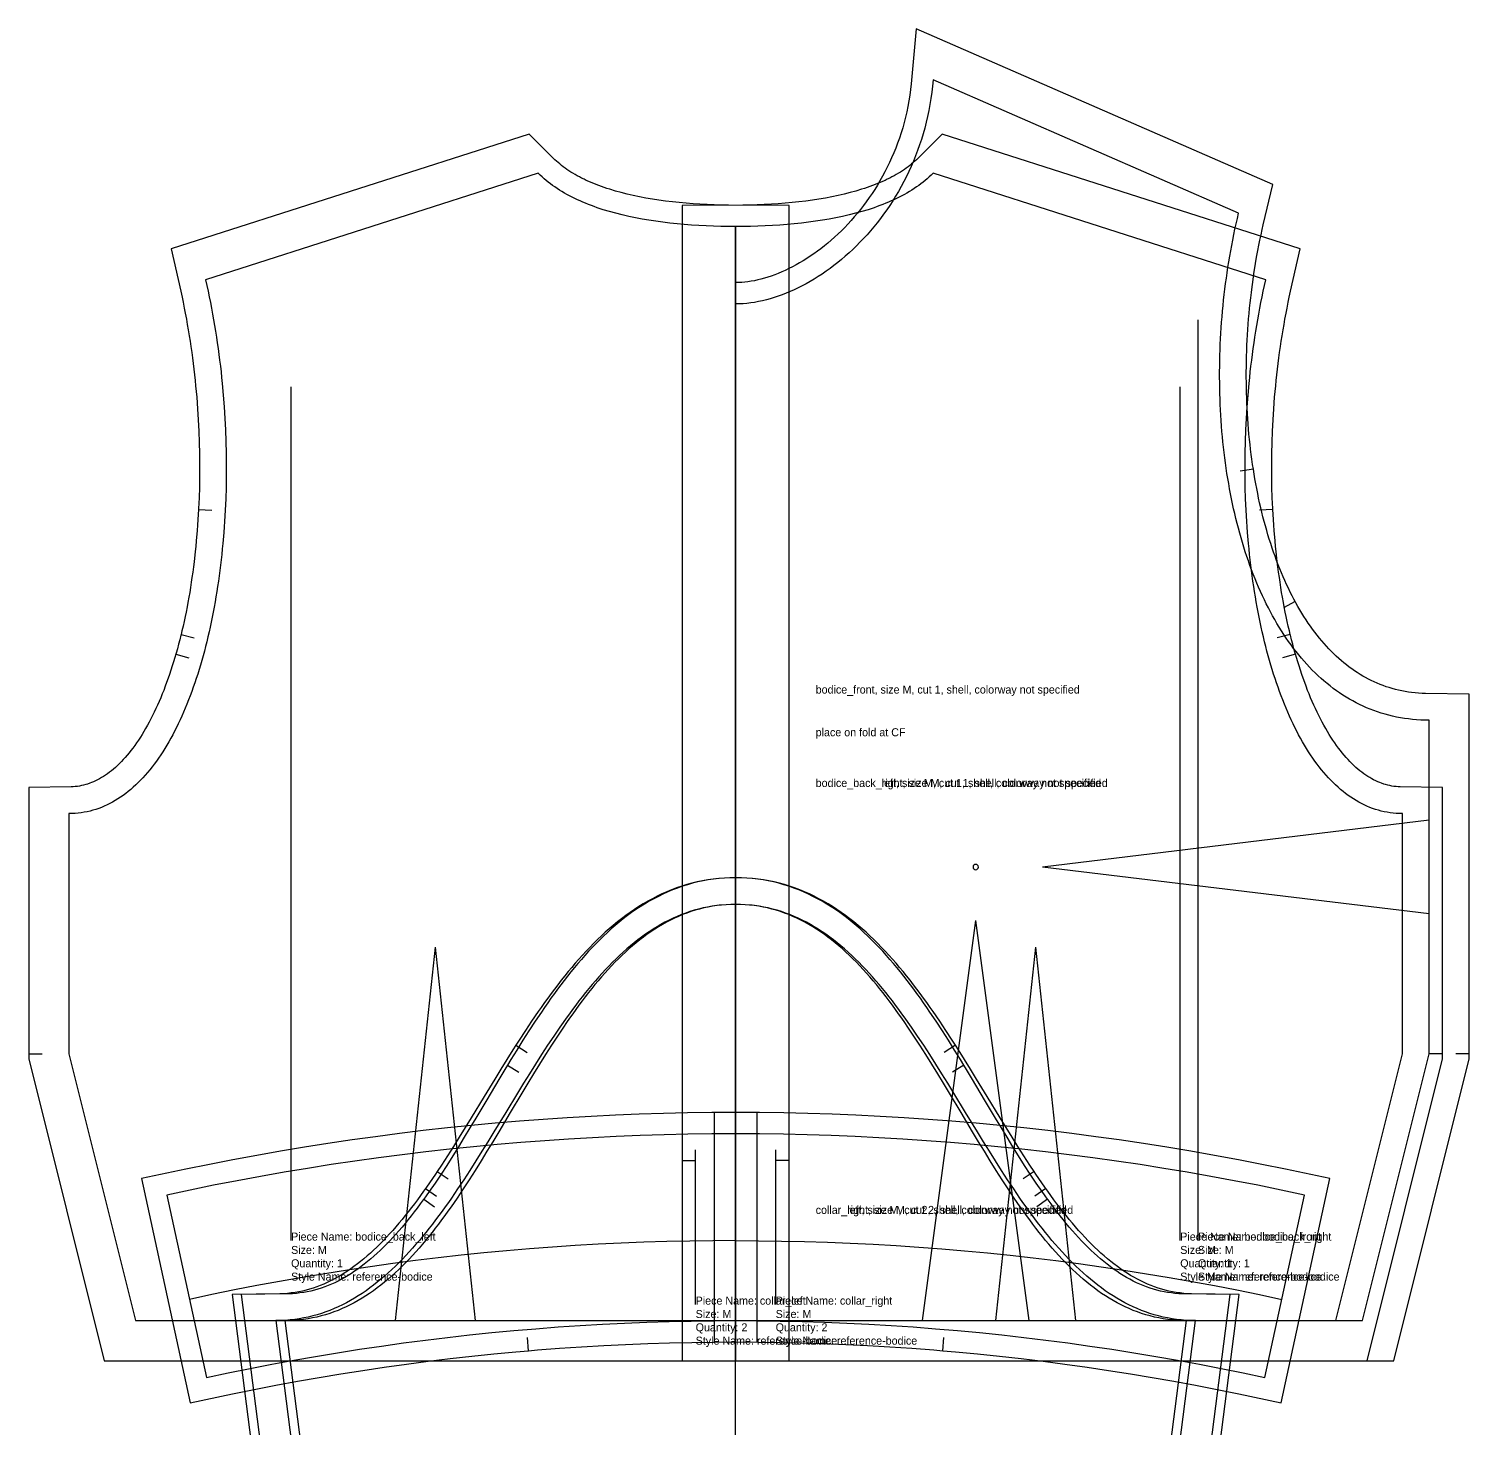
# Model space of a CAD drawing. Extents: x -265 to 275, y -464 to 484.
# Drawn here: x -265 to 275, y -40 to 484 of the extents above; entities that cross this region are included whole.
import ezdxf

# ---------------------------------------------------------------- set-up
doc = ezdxf.new("R2010")
doc.units = 0
for name, color, linetype in [('CUT', 1, 'CONTINUOUS'), ('DRAW', 7, 'CONTINUOUS'), ('DRILL', 6, 'CONTINUOUS'), ('INTCUT', 4, 'CONTINUOUS'), ('NOTCH', 3, 'CONTINUOUS'), ('TEXT', 2, 'CONTINUOUS')]:
    doc.layers.add(name, color=color, linetype=linetype)

# ---------------------------------------------------------------- blocks, each defined once
blk = doc.blocks.new('bodice_back_left_M')
at = {"layer": 'CUT'}
blk.add_lwpolyline([(-236.712, -15), (20, -15), (20, 60), (20, 417.899), (-2.693, 418.014), (-5.383, 418.057), (-8.021, 418.129), (-10.699, 418.235), (-13.418, 418.373), (-15.969, 418.538), (-18.579, 418.739), (-21.21, 418.979), (-23.715, 419.242), (-26.269, 419.549), (-28.807, 419.895), (-31.206, 420.264), (-33.664, 420.682), (-36.045, 421.134), (-38.374, 421.623), (-40.678, 422.154), (-42.939, 422.724), (-45.074, 423.315), (-47.228, 423.965), (-48.292, 424.308), (-49.269, 424.639), (-50.249, 424.984), (-51.298, 425.369), (-52.276, 425.743), (-53.234, 426.126), (-54.128, 426.498), (-55.052, 426.902), (-55.987, 427.327), (-56.852, 427.738), (-57.748, 428.182), (-58.59, 428.616), (-59.393, 429.05), (-60.197, 429.504), (-61.035, 429.998), (-61.748, 430.437), (-62.514, 430.93), (-63.266, 431.435), (-63.94, 431.911), (-64.625, 432.415), (-65.311, 432.946), (-65.966, 433.476), (-66.556, 433.977), (-67.17, 434.525), (-67.744, 435.065), (-77.449, 444.647), (-211.635, 401.619), (-208.042, 385.785), (-207.555, 383.557), (-207.163, 381.696), (-206.712, 379.459), (-206.346, 377.583), (-205.919, 375.292), (-205.572, 373.362), (-205.227, 371.352), (-204.857, 369.107), (-204.541, 367.088), (-204.24, 365.083), (-203.915, 362.793), (-203.64, 360.767), (-203.374, 358.687), (-203.119, 356.586), (-202.872, 354.413), (-202.652, 352.366), (-202.448, 350.328), (-202.059, 346.016), (-201.73, 341.726), (-201.469, 337.556), (-201.258, 333.339), (-201.106, 329.141), (-201.01, 324.99), (-200.969, 320.716), (-200.982, 316.608), (-201.053, 312.375), (-201.175, 308.328), (-201.352, 304.289), (-201.371, 303.95), (-201.587, 300.173), (-201.725, 298.124), (-201.872, 296.161), (-202.21, 292.199), (-202.405, 290.154), (-202.607, 288.209), (-203.05, 284.304), (-203.28, 282.462), (-203.54, 280.501), (-203.825, 278.454), (-204.073, 276.781), (-204.389, 274.755), (-204.691, 272.912), (-204.999, 271.114), (-205.351, 269.152), (-205.67, 267.451), (-206.043, 265.563), (-206.382, 263.903), (-206.787, 262.011), (-207.166, 260.31), (-207.588, 258.494), (-207.927, 257.084), (-207.988, 256.829), (-208.425, 255.083), (-208.85, 253.448), (-209.31, 251.745), (-209.755, 250.151), (-209.855, 249.807), (-210.24, 248.485), (-210.716, 246.903), (-211.206, 245.336), (-211.726, 243.727), (-212.25, 242.163), (-212.751, 240.715), (-213.328, 239.112), (-213.829, 237.765), (-214.434, 236.192), (-214.97, 234.845), (-215.564, 233.41), (-216.144, 232.045), (-216.771, 230.627), (-217.34, 229.379), (-217.984, 228.019), (-218.577, 226.805), (-219.249, 225.483), (-219.851, 224.339), (-220.522, 223.108), (-221.197, 221.908), (-221.84, 220.81), (-222.527, 219.675), (-223.186, 218.631), (-223.89, 217.552), (-224.593, 216.517), (-225.264, 215.564), (-225.989, 214.581), (-226.694, 213.655), (-227.411, 212.754), (-228.121, 211.895), (-228.867, 211.035), (-229.588, 210.236), (-230.286, 209.498), (-231.031, 208.745), (-231.789, 208.016), (-232.522, 207.341), (-233.236, 206.718), (-234.007, 206.078), (-234.711, 205.528), (-235.488, 204.95), (-236.221, 204.439), (-236.957, 203.954), (-237.689, 203.505), (-238.468, 203.055), (-239.187, 202.671), (-239.943, 202.296), (-240.696, 201.953), (-241.443, 201.641), (-242.158, 201.37), (-242.945, 201.101), (-243.683, 200.879), (-244.467, 200.669), (-245.219, 200.496), (-246.014, 200.341), (-246.76, 200.225), (-247.569, 200.125), (-248.356, 200.058), (-249.174, 200.015), (-265, 199.758), (-265, 100), (-265, 98.154)], close=True, dxfattribs=at)
at = {"layer": 'DRAW'}
blk.add_line((-166.667, 30), (-166.667, 350), dxfattribs=at)
blk.add_lwpolyline([(-225, 0), (0, 0), (0, 410), (-2.774, 410.014), (-5.546, 410.059), (-8.312, 410.134), (-11.071, 410.243), (-13.817, 410.383), (-16.551, 410.559), (-19.269, 410.769), (-21.968, 411.015), (-24.644, 411.296), (-27.297, 411.615), (-29.922, 411.973), (-32.519, 412.372), (-35.081, 412.808), (-37.61, 413.288), (-40.099, 413.81), (-42.55, 414.375), (-44.955, 414.982), (-47.315, 415.635), (-49.625, 416.332), (-50.761, 416.698), (-51.886, 417.079), (-52.994, 417.469), (-54.09, 417.871), (-55.171, 418.285), (-56.239, 418.712), (-57.29, 419.15), (-58.328, 419.603), (-59.35, 420.068), (-60.356, 420.546), (-61.344, 421.035), (-62.316, 421.537), (-63.271, 422.053), (-64.21, 422.583), (-65.13, 423.125), (-66.033, 423.681), (-66.917, 424.25), (-67.784, 424.833), (-68.63, 425.429), (-69.458, 426.039), (-70.265, 426.663), (-71.054, 427.302), (-71.821, 427.954), (-72.569, 428.621), (-73.294, 429.303), (-74, 430), (-198.744, 390), (-198.264, 387.885), (-197.801, 385.766), (-197.353, 383.639), (-196.923, 381.507), (-196.506, 379.368), (-196.106, 377.223), (-195.72, 375.074), (-195.351, 372.921), (-194.995, 370.762), (-194.656, 368.6), (-194.331, 366.434), (-194.023, 364.266), (-193.728, 362.093), (-193.45, 359.919), (-193.186, 357.742), (-192.939, 355.566), (-192.704, 353.385), (-192.486, 351.204), (-192.093, 346.842), (-191.758, 342.48), (-191.485, 338.122), (-191.267, 333.769), (-191.11, 329.426), (-191.01, 325.095), (-190.969, 320.781), (-190.982, 316.482), (-191.054, 312.207), (-191.182, 307.954), (-191.367, 303.731), (-191.607, 299.537), (-191.747, 297.452), (-191.903, 295.377), (-192.254, 291.252), (-192.45, 289.204), (-192.661, 287.167), (-193.12, 283.123), (-193.37, 281.117), (-193.635, 279.125), (-193.911, 277.142), (-194.202, 275.174), (-194.507, 273.218), (-194.826, 271.275), (-195.156, 269.345), (-195.5, 267.429), (-195.857, 265.527), (-196.229, 263.641), (-196.612, 261.768), (-197.009, 259.913), (-197.419, 258.072), (-197.843, 256.25), (-198.278, 254.44), (-198.726, 252.649), (-199.187, 250.873), (-199.661, 249.118), (-200.147, 247.378), (-200.647, 245.659), (-201.16, 243.958), (-201.686, 242.276), (-202.223, 240.612), (-202.774, 238.969), (-203.336, 237.345), (-203.912, 235.744), (-204.5, 234.162), (-205.1, 232.603), (-205.712, 231.064), (-206.339, 229.549), (-206.975, 228.053), (-207.625, 226.583), (-208.285, 225.134), (-208.96, 223.711), (-209.644, 222.31), (-210.343, 220.934), (-211.054, 219.583), (-211.777, 218.257), (-212.509, 216.955), (-213.256, 215.68), (-214.012, 214.431), (-214.783, 213.209), (-215.563, 212.013), (-216.357, 210.845), (-217.161, 209.704), (-217.98, 208.593), (-218.806, 207.507), (-219.646, 206.452), (-220.496, 205.424), (-221.36, 204.428), (-222.233, 203.46), (-223.119, 202.524), (-224.015, 201.618), (-224.924, 200.743), (-225.842, 199.898), (-226.773, 199.086), (-227.714, 198.305), (-228.668, 197.559), (-229.631, 196.843), (-230.607, 196.162), (-231.592, 195.514), (-232.591, 194.901), (-233.597, 194.32), (-234.616, 193.775), (-235.645, 193.265), (-236.686, 192.791), (-237.736, 192.352), (-238.799, 191.95), (-239.871, 191.584), (-240.956, 191.256), (-242.048, 190.964), (-243.153, 190.71), (-244.267, 190.493), (-245.394, 190.317), (-246.529, 190.178), (-247.675, 190.079), (-248.831, 190.019), (-250, 190), (-250, 100)], close=True, dxfattribs=at)
at = {"layer": 'INTCUT'}
for points in [[(-127.5, 0), (-112.5, 140)], [(-97.5, 0), (-112.5, 140)]]:
    blk.add_lwpolyline(points, dxfattribs=at)
at = {"layer": 'NOTCH'}
for p, q in [((-201.371, 303.95), (-196.379, 303.665)), ((-207.927, 257.084), (-203.065, 255.916)), ((-209.855, 249.807), (-205.054, 248.411)), ((-265, 100), (-260, 100)), ((20, 60), (15, 60))]:
    blk.add_line(p, q, dxfattribs=at)
at = {"layer": 'TEXT'}
for s, p in [('bodice_back_left, size M, cut 1, shell, colorway not specified', (30, 200)), ('Piece Name: bodice_back_left', (-166.667, 30)), ('Size: M', (-166.667, 25)), ('Quantity: 1', (-166.667, 20)), ('Style Name: reference-bodice', (-166.667, 15))]:
    blk.add_text(s, height=3, dxfattribs=at).set_placement(p)
blk = doc.blocks.new('bodice_back_right_M')
at = {"layer": 'CUT'}
blk.add_lwpolyline([(-20, -15), (236.712, -15), (265, 98.154), (265, 100), (265, 199.758), (249.174, 200.015), (248.356, 200.058), (247.569, 200.125), (246.76, 200.225), (246.014, 200.341), (245.219, 200.496), (244.467, 200.669), (243.683, 200.879), (242.945, 201.101), (242.158, 201.37), (241.443, 201.641), (240.696, 201.953), (239.943, 202.296), (239.187, 202.671), (238.468, 203.055), (237.689, 203.505), (236.957, 203.954), (236.221, 204.439), (235.488, 204.95), (234.711, 205.528), (234.007, 206.078), (233.236, 206.718), (232.522, 207.341), (231.789, 208.016), (231.031, 208.745), (230.286, 209.498), (229.588, 210.236), (228.867, 211.035), (228.121, 211.895), (227.411, 212.754), (226.694, 213.655), (225.989, 214.581), (225.264, 215.564), (224.593, 216.517), (223.89, 217.552), (223.186, 218.631), (222.527, 219.675), (221.84, 220.81), (221.197, 221.908), (220.522, 223.108), (219.851, 224.339), (219.249, 225.483), (218.577, 226.805), (217.984, 228.019), (217.34, 229.379), (216.771, 230.627), (216.144, 232.045), (215.564, 233.41), (214.97, 234.845), (214.434, 236.192), (213.829, 237.765), (213.328, 239.112), (212.751, 240.715), (212.25, 242.163), (211.726, 243.727), (211.206, 245.336), (210.716, 246.903), (210.24, 248.485), (209.855, 249.807), (209.755, 250.151), (209.31, 251.745), (208.85, 253.448), (208.425, 255.083), (207.988, 256.829), (207.927, 257.084), (207.588, 258.494), (207.166, 260.31), (206.787, 262.011), (206.382, 263.903), (206.043, 265.563), (205.67, 267.451), (205.351, 269.152), (204.999, 271.114), (204.691, 272.912), (204.389, 274.755), (204.073, 276.781), (203.825, 278.454), (203.54, 280.501), (203.28, 282.462), (203.05, 284.304), (202.607, 288.209), (202.405, 290.154), (202.21, 292.199), (201.872, 296.161), (201.725, 298.124), (201.587, 300.173), (201.371, 303.95), (201.352, 304.289), (201.175, 308.328), (201.053, 312.375), (200.982, 316.608), (200.969, 320.716), (201.01, 324.99), (201.106, 329.141), (201.258, 333.339), (201.469, 337.556), (201.73, 341.726), (202.059, 346.016), (202.448, 350.328), (202.652, 352.366), (202.872, 354.413), (203.119, 356.586), (203.374, 358.687), (203.64, 360.767), (203.915, 362.793), (204.24, 365.083), (204.541, 367.088), (204.857, 369.107), (205.227, 371.352), (205.572, 373.362), (205.919, 375.292), (206.346, 377.583), (206.712, 379.459), (207.163, 381.696), (207.555, 383.557), (208.042, 385.785), (211.635, 401.619), (77.449, 444.647), (67.744, 435.065), (67.17, 434.525), (66.556, 433.977), (65.966, 433.476), (65.311, 432.946), (64.625, 432.415), (63.94, 431.911), (63.266, 431.435), (62.514, 430.93), (61.748, 430.437), (61.035, 429.998), (60.197, 429.504), (59.393, 429.05), (58.59, 428.616), (57.748, 428.182), (56.852, 427.738), (55.987, 427.327), (55.052, 426.902), (54.128, 426.498), (53.234, 426.126), (52.276, 425.743), (51.298, 425.369), (50.249, 424.984), (49.269, 424.639), (48.292, 424.308), (47.228, 423.965), (45.074, 423.315), (42.939, 422.724), (40.678, 422.154), (38.374, 421.623), (36.045, 421.134), (33.664, 420.682), (31.206, 420.264), (28.807, 419.895), (26.269, 419.549), (23.715, 419.242), (21.21, 418.979), (18.579, 418.739), (15.969, 418.538), (13.418, 418.373), (10.699, 418.235), (8.021, 418.129), (5.383, 418.057), (2.693, 418.014), (-20, 417.899), (-20, 60)], close=True, dxfattribs=at)
at = {"layer": 'DRAW'}
blk.add_line((166.667, 30), (166.667, 350), dxfattribs=at)
blk.add_lwpolyline([(0, 0), (225, 0), (250, 100), (250, 190), (248.831, 190.019), (247.675, 190.079), (246.529, 190.178), (245.394, 190.317), (244.267, 190.493), (243.153, 190.71), (242.048, 190.964), (240.956, 191.256), (239.871, 191.584), (238.799, 191.95), (237.736, 192.352), (236.686, 192.791), (235.645, 193.265), (234.616, 193.775), (233.597, 194.32), (232.591, 194.901), (231.592, 195.514), (230.607, 196.162), (229.631, 196.843), (228.668, 197.559), (227.714, 198.305), (226.773, 199.086), (225.842, 199.898), (224.924, 200.743), (224.015, 201.618), (223.119, 202.524), (222.233, 203.46), (221.36, 204.428), (220.496, 205.424), (219.646, 206.452), (218.806, 207.507), (217.98, 208.593), (217.161, 209.704), (216.357, 210.845), (215.563, 212.013), (214.783, 213.209), (214.012, 214.431), (213.256, 215.68), (212.509, 216.955), (211.777, 218.257), (211.054, 219.583), (210.343, 220.934), (209.644, 222.31), (208.96, 223.711), (208.285, 225.134), (207.625, 226.583), (206.975, 228.053), (206.339, 229.549), (205.712, 231.064), (205.1, 232.603), (204.5, 234.162), (203.912, 235.744), (203.336, 237.345), (202.774, 238.969), (202.223, 240.612), (201.686, 242.276), (201.16, 243.958), (200.647, 245.659), (200.147, 247.378), (199.661, 249.118), (199.187, 250.873), (198.726, 252.649), (198.278, 254.44), (197.843, 256.25), (197.419, 258.072), (197.009, 259.913), (196.612, 261.768), (196.229, 263.641), (195.857, 265.527), (195.5, 267.429), (195.156, 269.345), (194.826, 271.275), (194.507, 273.218), (194.202, 275.174), (193.911, 277.142), (193.635, 279.125), (193.37, 281.117), (193.12, 283.123), (192.661, 287.167), (192.45, 289.204), (192.254, 291.252), (191.903, 295.377), (191.747, 297.452), (191.607, 299.537), (191.367, 303.731), (191.182, 307.954), (191.054, 312.207), (190.982, 316.482), (190.969, 320.781), (191.01, 325.095), (191.11, 329.426), (191.267, 333.769), (191.485, 338.122), (191.758, 342.48), (192.093, 346.842), (192.486, 351.204), (192.704, 353.385), (192.939, 355.566), (193.186, 357.742), (193.45, 359.919), (193.728, 362.093), (194.023, 364.266), (194.331, 366.434), (194.656, 368.6), (194.995, 370.762), (195.351, 372.921), (195.72, 375.074), (196.106, 377.223), (196.506, 379.368), (196.923, 381.507), (197.353, 383.639), (197.801, 385.766), (198.264, 387.885), (198.744, 390), (74, 430), (73.294, 429.303), (72.569, 428.621), (71.821, 427.954), (71.054, 427.302), (70.265, 426.663), (69.458, 426.039), (68.63, 425.429), (67.784, 424.833), (66.917, 424.25), (66.033, 423.681), (65.13, 423.125), (64.21, 422.583), (63.271, 422.053), (62.316, 421.537), (61.344, 421.035), (60.356, 420.546), (59.35, 420.068), (58.328, 419.603), (57.29, 419.15), (56.239, 418.712), (55.171, 418.285), (54.09, 417.871), (52.994, 417.469), (51.886, 417.079), (50.761, 416.698), (49.625, 416.332), (47.315, 415.635), (44.955, 414.982), (42.55, 414.375), (40.099, 413.81), (37.61, 413.288), (35.081, 412.808), (32.519, 412.372), (29.922, 411.973), (27.297, 411.615), (24.644, 411.296), (21.968, 411.015), (19.269, 410.769), (16.551, 410.559), (13.817, 410.383), (11.071, 410.243), (8.312, 410.134), (5.546, 410.059), (2.774, 410.014), (0, 410)], close=True, dxfattribs=at)
at = {"layer": 'INTCUT'}
for points in [[(97.5, 0), (112.5, 140)], [(127.5, 0), (112.5, 140)]]:
    blk.add_lwpolyline(points, dxfattribs=at)
at = {"layer": 'NOTCH'}
for p, q in [((201.371, 303.95), (196.379, 303.665)), ((207.927, 257.084), (203.065, 255.916)), ((209.855, 249.807), (205.054, 248.411)), ((265, 100), (260, 100)), ((-20, 60), (-15, 60))]:
    blk.add_line(p, q, dxfattribs=at)
at = {"layer": 'TEXT'}
for s, p in [('bodice_back_right, size M, cut 1, shell, colorway not specified', (30, 200)), ('Piece Name: bodice_back_right', (166.667, 30)), ('Size: M', (166.667, 25)), ('Quantity: 1', (166.667, 20)), ('Style Name: reference-bodice', (166.667, 15))]:
    blk.add_text(s, height=3, dxfattribs=at).set_placement(p)
blk = doc.blocks.new('bodice_front_M')
at = {"layer": 'CUT'}
blk.add_lwpolyline([(0, -15), (246.712, -15), (275, 98.154), (275, 100), (275, 234.83), (258.649, 235.016), (257.331, 235.063), (256.052, 235.142), (254.73, 235.256), (253.429, 235.4), (252.246, 235.562), (250.958, 235.772), (249.76, 235.999), (248.516, 236.265), (247.341, 236.551), (246.166, 236.867), (244.996, 237.216), (243.871, 237.58), (242.706, 237.993), (241.603, 238.415), (240.49, 238.874), (239.398, 239.354), (238.289, 239.878), (237.206, 240.421), (236.186, 240.965), (235.101, 241.577), (234.069, 242.193), (233.014, 242.856), (232.033, 243.508), (230.978, 244.241), (230.019, 244.942), (229.011, 245.713), (228.027, 246.504), (227.066, 247.307), (226.095, 248.159), (225.176, 248.999), (224.217, 249.915), (223.334, 250.789), (222.36, 251.795), (221.49, 252.728), (220.595, 253.729), (219.693, 254.773), (218.852, 255.787), (217.975, 256.883), (217.132, 257.979), (216.268, 259.138), (215.488, 260.225), (214.657, 261.425), (213.841, 262.65), (213.05, 263.874), (212.294, 265.09), (211.542, 266.34), (210.767, 267.677), (210.039, 268.971), (209.746, 269.511), (209.31, 270.317), (208.598, 271.674), (207.913, 273.032), (207.199, 274.49), (206.539, 275.888), (205.884, 277.327), (205.239, 278.795), (204.615, 280.26), (203.987, 281.791), (203.399, 283.277), (202.787, 284.883), (202.212, 286.442), (201.652, 288.017), (201.142, 289.506), (200.578, 291.224), (200.066, 292.832), (199.547, 294.531), (199.078, 296.127), (198.588, 297.865), (198.147, 299.484), (197.686, 301.263), (197.261, 302.971), (196.875, 304.595), (196.446, 306.467), (196.072, 308.186), (195.702, 309.967), (195.334, 311.836), (195.008, 313.557), (194.675, 315.424), (194.369, 317.239), (194.079, 319.062), (193.809, 320.846), (193.536, 322.781), (193.291, 324.623), (193.048, 326.6), (192.842, 328.394), (192.647, 330.228), (192.449, 332.261), (192.291, 334.051), (192.129, 336.04), (191.995, 337.896), (191.865, 339.931), (191.758, 341.884), (191.666, 343.791), (191.593, 345.67), (191.528, 347.724), (191.487, 349.526), (191.454, 351.618), (191.439, 353.614), (191.44, 355.501), (191.459, 357.55), (191.491, 359.55), (191.538, 361.47), (191.601, 363.459), (191.684, 365.501), (191.777, 367.484), (191.885, 369.394), (192.014, 371.436), (192.155, 373.395), (192.313, 375.395), (192.492, 377.438), (192.676, 379.38), (192.883, 381.367), (193.1, 383.33), (193.33, 385.261), (193.6, 387.391), (193.843, 389.185), (194.145, 391.301), (194.432, 393.193), (194.768, 395.289), (195.07, 397.081), (195.435, 399.155), (195.783, 401.034), (196.157, 402.972), (196.562, 404.968), (196.962, 406.871), (197.409, 408.903), (197.811, 410.661), (201.408, 425.761), (67.714, 484.11), (65.824, 463.447), (65.582, 461.33), (65.287, 459.205), (64.954, 457.132), (64.564, 455.032), (64.146, 453.037), (63.668, 450.98), (63.153, 448.977), (62.613, 447.058), (62.012, 445.092), (61.377, 443.168), (60.706, 441.276), (60.008, 439.443), (59.259, 437.592), (58.483, 435.796), (57.663, 433.997), (56.834, 432.282), (55.95, 430.548), (55.039, 428.852), (54.095, 427.18), (53.126, 425.548), (52.134, 423.95), (51.117, 422.387), (50.088, 420.874), (48.966, 419.297), (47.92, 417.889), (46.753, 416.384), (45.64, 415.008), (44.458, 413.605), (43.268, 412.25), (42.091, 410.965), (40.883, 409.696), (39.62, 408.424), (38.383, 407.229), (37.116, 406.052), (35.824, 404.902), (34.577, 403.835), (33.25, 402.748), (31.908, 401.696), (30.664, 400.76), (29.286, 399.769), (27.979, 398.872), (26.631, 397.987), (25.311, 397.163), (23.955, 396.355), (22.652, 395.62), (21.283, 394.887), (19.988, 394.232), (18.604, 393.572), (17.294, 392.984), (15.972, 392.43), (14.676, 391.925), (13.354, 391.448), (12.069, 391.023), (10.798, 390.638), (9.486, 390.282), (8.274, 389.986), (7.017, 389.72), (5.803, 389.498), (4.607, 389.32), (3.408, 389.177), (2.256, 389.079), (1.132, 389.021), (0, 389.001)], close=True, dxfattribs=at)
at = {"layer": 'DRAW'}
blk.add_line((173.333, 30), (173.333, 375), dxfattribs=at)
blk.add_lwpolyline([(0, 0), (235, 0), (260, 100), (260, 225), (258.413, 225.018), (256.843, 225.075), (255.289, 225.17), (253.753, 225.303), (252.23, 225.471), (250.726, 225.677), (249.236, 225.92), (247.765, 226.199), (246.307, 226.511), (244.867, 226.861), (243.442, 227.244), (242.035, 227.664), (240.641, 228.115), (239.266, 228.603), (237.905, 229.123), (236.563, 229.677), (235.234, 230.261), (233.923, 230.88), (232.627, 231.53), (231.349, 232.212), (230.084, 232.925), (228.838, 233.669), (227.606, 234.443), (226.393, 235.249), (225.193, 236.083), (224.011, 236.947), (222.844, 237.84), (221.695, 238.763), (220.56, 239.712), (219.443, 240.692), (218.342, 241.698), (217.258, 242.734), (216.187, 243.794), (215.134, 244.881), (214.097, 245.994), (213.077, 247.135), (212.071, 248.299), (211.083, 249.49), (210.111, 250.705), (209.156, 251.946), (208.215, 253.209), (207.291, 254.497), (206.383, 255.808), (205.493, 257.143), (204.617, 258.499), (203.759, 259.879), (202.916, 261.28), (202.091, 262.704), (201.279, 264.147), (200.485, 265.612), (199.706, 267.097), (198.946, 268.604), (198.199, 270.13), (197.47, 271.675), (196.757, 273.24), (196.061, 274.824), (195.379, 276.425), (194.715, 278.045), (194.067, 279.682), (193.436, 281.338), (192.819, 283.009), (192.219, 284.698), (191.635, 286.403), (191.07, 288.125), (190.517, 289.86), (189.982, 291.611), (189.463, 293.377), (188.961, 295.158), (188.473, 296.952), (188.004, 298.761), (187.55, 300.583), (187.114, 302.419), (186.691, 304.266), (186.286, 306.126), (185.897, 307.998), (185.526, 309.882), (185.168, 311.776), (184.828, 313.683), (184.504, 315.6), (184.198, 317.528), (183.905, 319.463), (183.63, 321.409), (183.37, 323.364), (183.129, 325.329), (182.902, 327.3), (182.692, 329.281), (182.498, 331.269), (182.322, 333.266), (182.159, 335.267), (182.014, 337.276), (181.885, 339.292), (181.774, 341.314), (181.676, 343.34), (181.597, 345.373), (181.533, 347.41), (181.487, 349.453), (181.454, 351.497), (181.439, 353.546), (181.44, 355.598), (181.459, 357.655), (181.492, 359.712), (181.542, 361.773), (181.608, 363.836), (181.692, 365.901), (181.789, 367.965), (181.905, 370.032), (182.036, 372.099), (182.185, 374.167), (182.348, 376.233), (182.529, 378.3), (182.725, 380.365), (182.94, 382.431), (183.168, 384.492), (183.413, 386.553), (183.674, 388.611), (183.953, 390.668), (184.246, 392.72), (184.557, 394.77), (184.884, 396.815), (185.229, 398.858), (185.587, 400.894), (185.964, 402.926), (186.355, 404.953), (186.765, 406.975), (187.189, 408.99), (187.631, 411), (188.088, 413.002), (188.564, 415), (74, 465), (73.785, 462.649), (73.519, 460.324), (73.2, 458.023), (72.834, 455.75), (72.417, 453.502), (71.952, 451.281), (71.441, 449.086), (70.885, 446.92), (70.282, 444.779), (69.637, 442.668), (68.949, 440.584), (68.221, 438.531), (67.45, 436.506), (66.642, 434.511), (65.794, 432.546), (64.912, 430.612), (63.991, 428.707), (63.036, 426.833), (62.046, 424.991), (61.025, 423.183), (59.97, 421.405), (58.887, 419.661), (57.773, 417.949), (56.632, 416.272), (55.461, 414.626), (54.266, 413.017), (53.045, 411.442), (51.8, 409.903), (50.531, 408.397), (49.241, 406.928), (47.929, 405.495), (46.6, 404.1), (45.249, 402.739), (43.881, 401.417), (42.497, 400.132), (41.098, 398.886), (39.683, 397.676), (38.256, 396.507), (36.816, 395.377), (35.367, 394.288), (33.905, 393.236), (32.435, 392.227), (30.956, 391.257), (29.472, 390.33), (27.981, 389.442), (26.486, 388.598), (24.987, 387.796), (23.487, 387.037), (21.983, 386.319), (20.48, 385.645), (18.977, 385.015), (17.477, 384.431), (15.978, 383.89), (14.484, 383.395), (12.995, 382.945), (11.513, 382.542), (10.036, 382.182), (8.569, 381.871), (7.11, 381.605), (5.664, 381.389), (4.227, 381.218), (2.804, 381.097), (1.394, 381.024), (0, 381)], close=True, dxfattribs=at)
at = {"layer": 'DRILL'}
blk.add_lwpolyline([(89, 170, 1), (91, 170, 1)], format="xyb", close=True, dxfattribs=at)
at = {"layer": 'INTCUT'}
for points in [[(260, 187.5), (115, 170)], [(260, 152.5), (115, 170)], [(70, 0), (90, 150)], [(110, 0), (90, 150)]]:
    blk.add_lwpolyline(points, dxfattribs=at)
at = {"layer": 'NOTCH'}
for p, q in [((194.079, 319.062), (189.137, 318.301)), ((209.746, 269.511), (205.35, 267.129)), ((275, 100), (270, 100))]:
    blk.add_line(p, q, dxfattribs=at)
at = {"layer": 'TEXT'}
for s, p in [('bodice_front, size M, cut 1, shell, colorway not specified', (30, 235)), ('place on fold at CF', (30, 219)), ('Piece Name: bodice_front', (173.333, 30)), ('Size: M', (173.333, 25)), ('Quantity: 1', (173.333, 20)), ('Style Name: reference-bodice', (173.333, 15))]:
    blk.add_text(s, height=3, dxfattribs=at).set_placement(p)
blk = doc.blocks.new('collar_left_M')
at = {"layer": 'CUT'}
blk.add_lwpolyline([(-204.484, -30.817), (-188.606, -27.435), (-180.501, -25.786), (-172.356, -24.203), (-164.307, -22.713), (-156.118, -21.272), (-148.063, -19.93), (-139.756, -18.621), (-131.751, -17.433), (-123.426, -16.273), (-115.308, -15.217), (-107.071, -14.22), (-98.936, -13.307), (-90.674, -12.456), (-82.433, -11.681), (-77.66, -11.275), (-74.257, -10.986), (-66, -10.359), (-57.816, -9.809), (-49.429, -9.322), (-41.359, -8.925), (-32.962, -8.588), (-24.78, -8.332), (-16.482, -8.147), (-8.297, -8.037), (8, -7.965), (8, 78.036), (-8.985, 77.96), (-18.081, 77.838), (-27.058, 77.638), (-36.159, 77.354), (-45.011, 76.998), (-54.115, 76.551), (-63.178, 76.023), (-72.156, 75.421), (-81.097, 74.741), (-90.18, 73.97), (-99.116, 73.13), (-108.053, 72.209), (-117.093, 71.196), (-126.014, 70.115), (-135.02, 68.942), (-143.824, 67.716), (-152.932, 66.365), (-161.701, 64.984), (-170.655, 63.49), (-179.504, 61.934), (-188.469, 60.275), (-197.248, 58.568), (-206.182, 56.749), (-222.773, 53.216)], close=True, dxfattribs=at)
at = {"layer": 'DRAW'}
blk.add_line((-15, 6), (-15, 64), dxfattribs=at)
blk.add_lwpolyline([(-198.361, -21.334), (-190.215, -19.599), (-182.054, -17.938), (-173.878, -16.349), (-165.689, -14.833), (-157.486, -13.39), (-149.271, -12.021), (-141.044, -10.725), (-132.805, -9.502), (-124.556, -8.353), (-116.297, -7.278), (-108.029, -6.277), (-99.752, -5.349), (-91.468, -4.495), (-83.176, -3.716), (-74.877, -3.01), (-66.572, -2.379), (-58.262, -1.821), (-49.948, -1.338), (-41.629, -0.929), (-33.307, -0.595), (-24.983, -0.335), (-16.656, -0.149), (-8.329, -0.037), (0, 0), (0, 70), (-8.954, 69.96), (-17.906, 69.84), (-26.858, 69.64), (-35.807, 69.361), (-44.753, 69.001), (-53.696, 68.562), (-62.635, 68.042), (-71.568, 67.443), (-80.496, 66.764), (-89.418, 66.006), (-98.332, 65.168), (-107.238, 64.25), (-116.136, 63.253), (-125.025, 62.176), (-133.904, 61.02), (-142.772, 59.785), (-151.628, 58.471), (-160.473, 57.078), (-169.305, 55.605), (-178.123, 54.054), (-186.927, 52.425), (-195.716, 50.716), (-204.49, 48.93), (-213.247, 47.065)], close=True, dxfattribs=at)
at = {"layer": 'INTCUT'}
for points in [[(-68.714, 27.545), (-77.285, 26.893)], [(-60.136, 28.12), (-68.714, 27.545)], [(-51.554, 28.619), (-60.136, 28.12)], [(-42.968, 29.041), (-51.554, 28.619)], [(-34.379, 29.386), (-42.968, 29.041)], [(-25.786, 29.655), (-34.379, 29.386)], [(-17.192, 29.846), (-25.786, 29.655)], [(-8.596, 29.962), (-17.192, 29.846)], [(0, 30), (-8.596, 29.962)], [(-120.038, 22.488), (-128.563, 21.378)], [(-111.504, 23.522), (-120.038, 22.488)], [(-102.961, 24.479), (-111.504, 23.522)], [(-94.41, 25.36), (-102.961, 24.479)], [(-85.851, 26.165), (-94.41, 25.36)], [(-77.285, 26.893), (-85.851, 26.165)], [(-154.072, 17.593), (-162.551, 16.179)], [(-145.58, 18.931), (-154.072, 17.593)], [(-137.077, 20.192), (-145.58, 18.931)], [(-128.563, 21.378), (-137.077, 20.192)], [(-187.909, 11.486), (-196.333, 9.77)], [(-179.471, 13.126), (-187.909, 11.486)], [(-171.018, 14.69), (-179.471, 13.126)], [(-162.551, 16.179), (-171.018, 14.69)], [(-196.333, 9.77), (-204.741, 7.98)]]:
    blk.add_lwpolyline(points, dxfattribs=at)
at = {"layer": 'NOTCH'}
blk.add_line((-77.66, -11.275), (-78.084, -6.293), dxfattribs=at)
at = {"layer": 'TEXT'}
for s, p in [('collar_left, size M, cut 2, shell, colorway not specified', (30, 40)), ('Piece Name: collar_left', (-15, 6)), ('Size: M', (-15, 1)), ('Quantity: 2', (-15, -4)), ('Style Name: reference-bodice', (-15, -9))]:
    blk.add_text(s, height=3, dxfattribs=at).set_placement(p)
blk = doc.blocks.new('collar_right_M')
at = {"layer": 'CUT'}
blk.add_lwpolyline([(204.484, -30.817), (222.773, 53.216), (206.182, 56.749), (197.248, 58.568), (188.469, 60.275), (179.504, 61.934), (170.655, 63.49), (161.701, 64.984), (152.932, 66.365), (143.824, 67.716), (135.02, 68.942), (126.014, 70.115), (117.093, 71.196), (108.053, 72.209), (99.116, 73.13), (90.18, 73.97), (81.097, 74.741), (72.156, 75.421), (63.178, 76.023), (54.115, 76.551), (45.011, 76.998), (36.159, 77.354), (27.058, 77.638), (18.081, 77.838), (8.985, 77.96), (-8, 78.036), (-8, -7.965), (8.297, -8.037), (16.482, -8.147), (24.78, -8.332), (32.962, -8.588), (41.359, -8.925), (49.429, -9.322), (57.816, -9.809), (66, -10.359), (74.257, -10.986), (77.66, -11.275), (82.433, -11.681), (90.674, -12.456), (98.936, -13.307), (107.071, -14.22), (115.308, -15.217), (123.426, -16.273), (131.751, -17.433), (139.756, -18.621), (148.063, -19.93), (156.118, -21.272), (164.307, -22.713), (172.356, -24.203), (180.501, -25.786), (188.606, -27.435)], close=True, dxfattribs=at)
at = {"layer": 'DRAW'}
blk.add_line((15, 6), (15, 64), dxfattribs=at)
blk.add_lwpolyline([(198.361, -21.334), (213.247, 47.065), (204.49, 48.93), (195.716, 50.716), (186.927, 52.425), (178.123, 54.054), (169.305, 55.605), (160.473, 57.078), (151.628, 58.471), (142.772, 59.785), (133.904, 61.02), (125.025, 62.176), (116.136, 63.253), (107.238, 64.25), (98.332, 65.168), (89.418, 66.006), (80.496, 66.764), (71.568, 67.443), (62.635, 68.042), (53.696, 68.562), (44.753, 69.001), (35.807, 69.361), (26.858, 69.64), (17.906, 69.84), (8.954, 69.96), (0, 70), (0, 0), (8.329, -0.037), (16.656, -0.149), (24.983, -0.335), (33.307, -0.595), (41.629, -0.929), (49.948, -1.338), (58.262, -1.821), (66.572, -2.379), (74.877, -3.01), (83.176, -3.716), (91.468, -4.495), (99.752, -5.349), (108.029, -6.277), (116.297, -7.278), (124.556, -8.353), (132.805, -9.502), (141.044, -10.725), (149.271, -12.021), (157.486, -13.39), (165.689, -14.833), (173.878, -16.349), (182.054, -17.938), (190.215, -19.599)], close=True, dxfattribs=at)
at = {"layer": 'INTCUT'}
for points in [[(0, 30), (8.596, 29.962)], [(8.596, 29.962), (17.192, 29.846)], [(17.192, 29.846), (25.786, 29.655)], [(25.786, 29.655), (34.379, 29.386)], [(34.379, 29.386), (42.968, 29.041)], [(42.968, 29.041), (51.554, 28.619)], [(51.554, 28.619), (60.136, 28.12)], [(60.136, 28.12), (68.714, 27.545)], [(68.714, 27.545), (77.285, 26.893)], [(77.285, 26.893), (85.851, 26.165)], [(85.851, 26.165), (94.41, 25.36)], [(94.41, 25.36), (102.961, 24.479)], [(102.961, 24.479), (111.504, 23.522)], [(111.504, 23.522), (120.038, 22.488)], [(120.038, 22.488), (128.563, 21.378)], [(128.563, 21.378), (137.077, 20.192)], [(137.077, 20.192), (145.58, 18.931)], [(145.58, 18.931), (154.072, 17.593)], [(154.072, 17.593), (162.551, 16.179)], [(162.551, 16.179), (171.018, 14.69)], [(171.018, 14.69), (179.471, 13.126)], [(179.471, 13.126), (187.909, 11.486)], [(187.909, 11.486), (196.333, 9.77)], [(196.333, 9.77), (204.741, 7.98)]]:
    blk.add_lwpolyline(points, dxfattribs=at)
at = {"layer": 'NOTCH'}
blk.add_line((77.66, -11.275), (78.084, -6.293), dxfattribs=at)
at = {"layer": 'TEXT'}
for s, p in [('collar_right, size M, cut 2, shell, colorway not specified', (30, 40)), ('Piece Name: collar_right', (15, 6)), ('Size: M', (15, 1)), ('Quantity: 2', (15, -4)), ('Style Name: reference-bodice', (15, -9))]:
    blk.add_text(s, height=3, dxfattribs=at).set_placement(p)
blk = doc.blocks.new('sleeve_left_M')
at = {"layer": 'CUT'}
blk.add_lwpolyline([(-132.249, -464), (135.696, -464), (131.846, -434), (188.8, 9.748), (170.925, 10.025), (169.47, 10.093), (168.008, 10.209), (166.597, 10.367), (165.165, 10.571), (163.802, 10.813), (162.422, 11.102), (161.056, 11.434), (159.726, 11.8), (158.378, 12.217), (157.067, 12.665), (155.751, 13.162), (154.445, 13.697), (153.185, 14.258), (151.869, 14.888), (150.609, 15.536), (149.316, 16.24), (148.077, 16.962), (146.801, 17.746), (145.573, 18.545), (144.296, 19.418), (143.097, 20.279), (141.815, 21.244), (140.625, 22.18), (139.384, 23.195), (138.163, 24.237), (136.948, 25.314), (135.739, 26.427), (134.535, 27.573), (133.302, 28.789), (132.166, 29.942), (130.931, 31.241), (129.774, 32.488), (128.572, 33.823), (127.401, 35.158), (126.231, 36.53), (125.044, 37.951), (123.975, 39.266), (122.745, 40.81), (121.549, 42.35), (120.459, 43.776), (119.298, 45.327), (118.185, 46.843), (116.981, 48.513), (116.272, 49.51), (115.932, 49.989), (114.762, 51.664), (112.516, 54.955), (111.915, 55.856), (110.31, 58.265), (108.031, 61.768), (105.822, 65.228), (103.629, 68.722), (101.371, 72.361), (99.123, 76.023), (94.292, 83.958), (90.295, 90.515), (87.998, 94.254), (85.769, 97.851), (83.505, 101.453), (82.39, 103.201), (81.182, 105.094), (78.835, 108.7), (76.514, 112.19), (74.045, 115.798), (72.927, 117.398), (71.634, 119.221), (70.439, 120.874), (69.175, 122.596), (67.927, 124.263), (66.679, 125.903), (65.37, 127.582), (64.106, 129.171), (62.795, 130.781), (61.472, 132.371), (60.14, 133.929), (58.778, 135.483), (57.446, 136.964), (56.036, 138.49), (54.691, 139.898), (53.204, 141.41), (51.818, 142.773), (50.347, 144.176), (48.878, 145.524), (47.367, 146.865), (45.883, 148.13), (44.344, 149.394), (42.761, 150.636), (41.195, 151.814), (39.597, 152.959), (37.973, 154.073), (36.275, 155.175), (34.646, 156.178), (32.89, 157.2), (31.197, 158.127), (29.434, 159.03), (27.626, 159.895), (25.84, 160.689), (24.001, 161.445), (22.119, 162.152), (20.242, 162.797), (18.311, 163.393), (16.393, 163.925), (14.387, 164.409), (12.435, 164.819), (10.392, 165.179), (8.392, 165.468), (7.376, 165.589), (6.272, 165.703), (4.218, 165.868), (2.166, 165.964), (1.046, 165.992), (0, 166.001), (-0.002, 166.001), (-1.039, 165.991), (-2.107, 165.965), (-4.185, 165.865), (-6.211, 165.7), (-8.262, 165.467), (-10.252, 165.173), (-12.24, 164.816), (-14.2, 164.396), (-16.16, 163.913), (-18.084, 163.368), (-19.936, 162.785), (-21.803, 162.13), (-23.659, 161.419), (-25.448, 160.668), (-27.26, 159.847), (-28.973, 159.01), (-30.734, 158.091), (-32.427, 157.144), (-34.132, 156.131), (-35.758, 155.11), (-37.371, 154.042), (-39.005, 152.898), (-40.545, 151.771), (-42.119, 150.563), (-43.651, 149.337), (-45.162, 148.07), (-46.642, 146.783), (-48.09, 145.472), (-49.562, 144.095), (-50.969, 142.725), (-52.359, 141.33), (-53.783, 139.854), (-55.133, 138.411), (-56.516, 136.883), (-57.851, 135.37), (-59.186, 133.814), (-60.443, 132.315), (-61.739, 130.726), (-63.04, 129.094), (-64.286, 127.496), (-65.549, 125.844), (-66.8, 124.167), (-67.976, 122.563), (-69.241, 120.805), (-70.475, 119.063), (-71.623, 117.411), (-72.849, 115.622), (-75.156, 112.179), (-77.512, 108.567), (-79.736, 105.079), (-82.034, 101.405), (-84.231, 97.839), (-85.53, 95.699), (-86.502, 94.099), (-88.781, 90.312), (-93.291, 82.763), (-97.428, 75.831), (-99.608, 72.207), (-101.734, 68.712), (-103.95, 65.108), (-106.07, 61.718), (-108.343, 58.154), (-110.466, 54.904), (-112.703, 51.56), (-114.899, 48.379), (-115.996, 46.827), (-116.937, 45.52), (-117.144, 45.233), (-118.255, 43.717), (-119.381, 42.213), (-120.509, 40.732), (-121.671, 39.242), (-122.776, 37.856), (-123.921, 36.457), (-125.064, 35.089), (-126.259, 33.7), (-127.378, 32.431), (-128.542, 31.152), (-129.701, 29.907), (-130.883, 28.683), (-132.041, 27.518), (-133.252, 26.342), (-134.431, 25.235), (-135.606, 24.171), (-136.779, 23.149), (-138.002, 22.129), (-139.217, 21.153), (-140.377, 20.263), (-141.639, 19.337), (-142.854, 18.491), (-144.035, 17.707), (-145.297, 16.915), (-146.525, 16.186), (-147.749, 15.505), (-148.999, 14.849), (-150.283, 14.223), (-151.495, 13.671), (-152.767, 13.14), (-154.069, 12.638), (-155.336, 12.196), (-156.632, 11.787), (-157.929, 11.423), (-159.272, 11.09), (-160.584, 10.81), (-161.932, 10.565), (-163.334, 10.361), (-164.693, 10.206), (-166.103, 10.092), (-167.501, 10.025), (-185.353, 9.743), (-128.399, -434)], close=True, dxfattribs=at)
at = {"layer": 'DRAW'}
blk.add_line((0, -394), (0, 96), dxfattribs=at)
blk.add_lwpolyline([(-113.276, -434), (116.723, -434), (172.426, 0), (170.617, 0.028), (168.831, 0.112), (167.066, 0.252), (165.324, 0.447), (163.6, 0.693), (161.898, 0.995), (160.216, 1.347), (158.554, 1.751), (156.91, 2.203), (155.285, 2.706), (153.68, 3.255), (152.093, 3.854), (150.523, 4.497), (148.972, 5.188), (147.437, 5.922), (145.921, 6.702), (144.418, 7.521), (142.934, 8.385), (141.465, 9.288), (140.012, 10.234), (138.573, 11.217), (137.15, 12.239), (135.742, 13.298), (134.348, 14.395), (132.967, 15.525), (131.599, 16.692), (130.245, 17.893), (128.904, 19.127), (127.575, 20.392), (126.258, 21.69), (124.953, 23.016), (123.66, 24.375), (122.376, 25.759), (121.104, 27.172), (119.842, 28.611), (118.591, 30.077), (117.348, 31.566), (116.116, 33.081), (114.892, 34.618), (113.678, 36.18), (112.47, 37.761), (111.271, 39.363), (110.08, 40.985), (108.897, 42.626), (107.719, 44.283), (106.549, 45.959), (104.228, 49.359), (101.926, 52.813), (99.646, 56.318), (97.381, 59.866), (95.131, 63.451), (92.89, 67.062), (90.659, 70.696), (86.212, 78), (81.762, 85.302), (79.53, 88.935), (77.291, 92.548), (75.039, 96.131), (72.775, 99.679), (70.494, 103.184), (68.195, 106.64), (65.871, 110.037), (64.7, 111.712), (63.524, 113.371), (62.339, 115.01), (61.148, 116.632), (59.949, 118.234), (58.744, 119.817), (57.528, 121.376), (56.305, 122.914), (55.072, 124.429), (53.831, 125.92), (52.579, 127.384), (51.317, 128.825), (50.045, 130.238), (48.764, 131.625), (47.469, 132.981), (46.164, 134.307), (44.847, 135.603), (43.518, 136.87), (42.175, 138.102), (40.822, 139.303), (39.454, 140.469), (38.075, 141.602), (36.679, 142.697), (35.271, 143.756), (33.847, 144.777), (32.41, 145.762), (30.956, 146.706), (29.488, 147.61), (28.003, 148.474), (26.503, 149.296), (24.985, 150.073), (23.45, 150.808), (21.899, 151.497), (20.33, 152.142), (18.742, 152.739), (17.137, 153.29), (15.512, 153.792), (13.87, 154.247), (12.206, 154.649), (10.524, 155.002), (8.821, 155.302), (7.1, 155.551), (6.23, 155.654), (5.356, 155.745), (3.592, 155.886), (1.806, 155.97), (0.906, 155.992), (0, 156), (-0.888, 155.992), (-1.77, 155.97), (-3.52, 155.886), (-5.249, 155.745), (-6.958, 155.551), (-8.645, 155.302), (-10.313, 155.002), (-11.961, 154.649), (-13.592, 154.247), (-15.2, 153.792), (-16.793, 153.29), (-18.365, 152.739), (-19.922, 152.142), (-21.459, 151.497), (-22.98, 150.808), (-24.484, 150.073), (-25.972, 149.296), (-27.442, 148.474), (-28.897, 147.61), (-30.336, 146.706), (-31.761, 145.762), (-33.169, 144.777), (-34.564, 143.756), (-35.944, 142.697), (-37.312, 141.602), (-38.663, 140.469), (-40.004, 139.303), (-41.33, 138.102), (-42.647, 136.87), (-43.949, 135.603), (-45.24, 134.307), (-46.519, 132.981), (-47.788, 131.625), (-49.044, 130.238), (-50.29, 128.825), (-51.526, 127.384), (-52.754, 125.92), (-53.97, 124.429), (-55.178, 122.914), (-56.377, 121.376), (-57.569, 119.817), (-58.75, 118.234), (-59.925, 116.632), (-61.092, 115.01), (-62.253, 113.371), (-63.405, 111.712), (-64.553, 110.037), (-66.83, 106.64), (-69.084, 103.184), (-71.319, 99.679), (-73.538, 96.131), (-75.745, 92.548), (-77.939, 88.935), (-80.126, 85.302), (-84.488, 78), (-88.847, 70.696), (-91.033, 67.062), (-93.229, 63.451), (-95.434, 59.866), (-97.653, 56.318), (-99.888, 52.813), (-102.144, 49.359), (-104.419, 45.959), (-106.72, 42.626), (-107.879, 40.985), (-109.047, 39.363), (-110.222, 37.761), (-111.405, 36.18), (-112.595, 34.618), (-113.794, 33.081), (-115.002, 31.566), (-116.22, 30.077), (-117.445, 28.611), (-118.683, 27.172), (-119.929, 25.759), (-121.188, 24.375), (-122.454, 23.016), (-123.734, 21.69), (-125.024, 20.392), (-126.327, 19.127), (-127.641, 17.893), (-128.968, 16.692), (-130.308, 15.525), (-131.662, 14.395), (-133.027, 13.298), (-134.408, 12.239), (-135.802, 11.217), (-137.213, 10.234), (-138.637, 9.288), (-140.077, 8.385), (-141.532, 7.521), (-143.004, 6.702), (-144.49, 5.922), (-145.994, 5.188), (-147.514, 4.497), (-149.053, 3.854), (-150.607, 3.255), (-152.181, 2.706), (-153.773, 2.203), (-155.384, 1.751), (-157.013, 1.347), (-158.661, 0.995), (-160.329, 0.693), (-162.018, 0.447), (-163.726, 0.252), (-165.456, 0.112), (-167.206, 0.028), (-168.979, 0)], close=True, dxfattribs=at)
at = {"layer": 'NOTCH'}
for p, q in [((0, 166.001), (0, 161.001)), ((82.39, 103.201), (78.175, 100.512)), ((-85.53, 95.699), (-81.256, 93.104)), ((111.915, 55.856), (107.754, 53.083)), ((116.272, 49.51), (112.197, 46.613)), ((-116.937, 45.52), (-112.88, 42.598))]:
    blk.add_line(p, q, dxfattribs=at)
at = {"layer": 'TEXT'}
for s, p in [('sleeve_left, size M, cut 1, shell, colorway not specified', (15, -314)), ('Piece Name: sleeve_left', (0, -394)), ('Size: M', (0, -399)), ('Quantity: 1', (0, -404)), ('Style Name: reference-bodice', (0, -409))]:
    blk.add_text(s, height=3, dxfattribs=at).set_placement(p)
blk = doc.blocks.new('sleeve_right_M')
at = {"layer": 'CUT'}
blk.add_lwpolyline([(-135.696, -464), (132.249, -464), (128.399, -434), (185.353, 9.743), (167.501, 10.025), (166.103, 10.092), (164.693, 10.206), (163.334, 10.361), (161.932, 10.565), (160.584, 10.81), (159.272, 11.09), (157.929, 11.423), (156.632, 11.787), (155.336, 12.196), (154.069, 12.638), (152.767, 13.14), (151.495, 13.671), (150.283, 14.223), (148.999, 14.849), (147.749, 15.505), (146.525, 16.186), (145.297, 16.915), (144.035, 17.707), (142.854, 18.491), (141.639, 19.337), (140.377, 20.263), (139.217, 21.153), (138.002, 22.129), (136.779, 23.149), (135.606, 24.171), (134.431, 25.235), (133.252, 26.342), (132.041, 27.518), (130.883, 28.683), (129.701, 29.907), (128.542, 31.152), (127.378, 32.431), (126.259, 33.7), (125.064, 35.089), (123.921, 36.457), (122.776, 37.856), (121.671, 39.242), (120.509, 40.732), (119.381, 42.213), (118.255, 43.717), (117.144, 45.233), (116.937, 45.52), (115.996, 46.827), (114.899, 48.379), (112.703, 51.56), (110.466, 54.904), (108.343, 58.154), (106.07, 61.718), (103.95, 65.108), (101.734, 68.712), (99.608, 72.207), (97.428, 75.831), (93.291, 82.763), (88.781, 90.312), (86.502, 94.099), (85.53, 95.699), (84.231, 97.839), (82.034, 101.405), (79.736, 105.079), (77.512, 108.567), (75.156, 112.179), (72.849, 115.622), (71.623, 117.411), (70.475, 119.063), (69.241, 120.805), (67.976, 122.563), (66.8, 124.167), (65.549, 125.844), (64.286, 127.496), (63.04, 129.094), (61.739, 130.726), (60.443, 132.315), (59.186, 133.814), (57.851, 135.37), (56.516, 136.883), (55.133, 138.411), (53.783, 139.854), (52.359, 141.33), (50.969, 142.725), (49.562, 144.095), (48.09, 145.472), (46.642, 146.783), (45.162, 148.07), (43.651, 149.337), (42.119, 150.563), (40.545, 151.771), (39.005, 152.898), (37.371, 154.042), (35.758, 155.11), (34.132, 156.131), (32.427, 157.144), (30.734, 158.091), (28.973, 159.01), (27.26, 159.847), (25.448, 160.668), (23.659, 161.419), (21.803, 162.13), (19.936, 162.785), (18.084, 163.368), (16.16, 163.913), (14.2, 164.396), (12.24, 164.816), (10.252, 165.173), (8.262, 165.467), (6.211, 165.7), (4.185, 165.865), (2.107, 165.965), (1.039, 165.991), (0.002, 166.001), (0, 166.001), (-1.046, 165.992), (-2.166, 165.964), (-4.218, 165.868), (-6.272, 165.703), (-7.376, 165.589), (-8.392, 165.468), (-10.392, 165.179), (-12.435, 164.819), (-14.387, 164.409), (-16.393, 163.925), (-18.311, 163.393), (-20.242, 162.797), (-22.119, 162.152), (-24.001, 161.445), (-25.84, 160.689), (-27.626, 159.895), (-29.434, 159.03), (-31.197, 158.127), (-32.89, 157.2), (-34.646, 156.178), (-36.275, 155.175), (-37.973, 154.073), (-39.597, 152.959), (-41.195, 151.814), (-42.761, 150.636), (-44.344, 149.394), (-45.883, 148.13), (-47.367, 146.865), (-48.878, 145.524), (-50.347, 144.176), (-51.818, 142.773), (-53.204, 141.41), (-54.691, 139.898), (-56.036, 138.49), (-57.446, 136.964), (-58.778, 135.483), (-60.14, 133.929), (-61.472, 132.371), (-62.795, 130.781), (-64.106, 129.171), (-65.37, 127.582), (-66.679, 125.903), (-67.927, 124.263), (-69.175, 122.596), (-70.439, 120.874), (-71.634, 119.221), (-72.927, 117.398), (-74.045, 115.798), (-76.514, 112.19), (-78.835, 108.7), (-81.182, 105.094), (-82.39, 103.201), (-83.505, 101.453), (-85.769, 97.851), (-87.998, 94.254), (-90.295, 90.515), (-94.292, 83.958), (-99.123, 76.023), (-101.371, 72.361), (-103.629, 68.722), (-105.822, 65.228), (-108.031, 61.768), (-110.31, 58.265), (-111.915, 55.856), (-112.516, 54.955), (-114.762, 51.664), (-115.932, 49.989), (-116.272, 49.51), (-116.981, 48.513), (-118.185, 46.843), (-119.298, 45.327), (-120.459, 43.776), (-121.549, 42.35), (-122.745, 40.81), (-123.975, 39.266), (-125.044, 37.951), (-126.231, 36.53), (-127.401, 35.158), (-128.572, 33.823), (-129.774, 32.488), (-130.931, 31.241), (-132.166, 29.942), (-133.302, 28.789), (-134.535, 27.573), (-135.739, 26.427), (-136.948, 25.314), (-138.163, 24.237), (-139.384, 23.195), (-140.625, 22.18), (-141.815, 21.244), (-143.097, 20.279), (-144.296, 19.418), (-145.573, 18.545), (-146.801, 17.746), (-148.077, 16.962), (-149.316, 16.24), (-150.609, 15.536), (-151.869, 14.888), (-153.185, 14.258), (-154.445, 13.697), (-155.751, 13.162), (-157.067, 12.665), (-158.378, 12.217), (-159.726, 11.8), (-161.056, 11.434), (-162.422, 11.102), (-163.802, 10.813), (-165.165, 10.571), (-166.597, 10.367), (-168.008, 10.209), (-169.47, 10.093), (-170.925, 10.025), (-188.8, 9.748), (-131.846, -434)], close=True, dxfattribs=at)
at = {"layer": 'DRAW'}
blk.add_line((0, -394), (0, 96), dxfattribs=at)
blk.add_lwpolyline([(-116.723, -434), (113.276, -434), (168.979, 0), (167.206, 0.028), (165.456, 0.112), (163.726, 0.252), (162.018, 0.447), (160.329, 0.693), (158.661, 0.995), (157.013, 1.347), (155.384, 1.751), (153.773, 2.203), (152.181, 2.706), (150.607, 3.255), (149.053, 3.854), (147.514, 4.497), (145.994, 5.188), (144.49, 5.922), (143.004, 6.702), (141.532, 7.521), (140.077, 8.385), (138.637, 9.288), (137.213, 10.234), (135.802, 11.217), (134.408, 12.239), (133.027, 13.298), (131.662, 14.395), (130.308, 15.525), (128.968, 16.692), (127.641, 17.893), (126.327, 19.127), (125.024, 20.392), (123.734, 21.69), (122.454, 23.016), (121.188, 24.375), (119.929, 25.759), (118.683, 27.172), (117.445, 28.611), (116.22, 30.077), (115.002, 31.566), (113.794, 33.081), (112.595, 34.618), (111.405, 36.18), (110.222, 37.761), (109.047, 39.363), (107.879, 40.985), (106.72, 42.626), (104.419, 45.959), (102.144, 49.359), (99.888, 52.813), (97.653, 56.318), (95.434, 59.866), (93.229, 63.451), (91.033, 67.062), (88.847, 70.696), (84.488, 78), (80.126, 85.302), (77.939, 88.935), (75.745, 92.548), (73.538, 96.131), (71.319, 99.679), (69.084, 103.184), (66.83, 106.64), (64.553, 110.037), (63.405, 111.712), (62.253, 113.371), (61.092, 115.01), (59.925, 116.632), (58.75, 118.234), (57.569, 119.817), (56.377, 121.376), (55.178, 122.914), (53.97, 124.429), (52.754, 125.92), (51.526, 127.384), (50.29, 128.825), (49.044, 130.238), (47.788, 131.625), (46.519, 132.981), (45.24, 134.307), (43.949, 135.603), (42.647, 136.87), (41.33, 138.102), (40.004, 139.303), (38.663, 140.469), (37.312, 141.602), (35.944, 142.697), (34.564, 143.756), (33.169, 144.777), (31.761, 145.762), (30.336, 146.706), (28.897, 147.61), (27.442, 148.474), (25.972, 149.296), (24.484, 150.073), (22.98, 150.808), (21.459, 151.497), (19.922, 152.142), (18.365, 152.739), (16.793, 153.29), (15.2, 153.792), (13.592, 154.247), (11.961, 154.649), (10.313, 155.002), (8.645, 155.302), (6.958, 155.551), (5.249, 155.745), (3.52, 155.886), (1.77, 155.97), (0.888, 155.992), (0, 156), (-0.906, 155.992), (-1.806, 155.97), (-3.592, 155.886), (-5.356, 155.745), (-6.23, 155.654), (-7.1, 155.551), (-8.821, 155.302), (-10.524, 155.002), (-12.206, 154.649), (-13.87, 154.247), (-15.512, 153.792), (-17.137, 153.29), (-18.742, 152.739), (-20.33, 152.142), (-21.899, 151.497), (-23.45, 150.808), (-24.985, 150.073), (-26.503, 149.296), (-28.003, 148.474), (-29.488, 147.61), (-30.956, 146.706), (-32.41, 145.762), (-33.847, 144.777), (-35.271, 143.756), (-36.679, 142.697), (-38.075, 141.602), (-39.454, 140.469), (-40.822, 139.303), (-42.175, 138.102), (-43.518, 136.87), (-44.847, 135.603), (-46.164, 134.307), (-47.469, 132.981), (-48.764, 131.625), (-50.045, 130.238), (-51.317, 128.825), (-52.579, 127.384), (-53.831, 125.92), (-55.072, 124.429), (-56.305, 122.914), (-57.528, 121.376), (-58.744, 119.817), (-59.949, 118.234), (-61.148, 116.632), (-62.339, 115.01), (-63.524, 113.371), (-64.7, 111.712), (-65.871, 110.037), (-68.195, 106.64), (-70.494, 103.184), (-72.775, 99.679), (-75.039, 96.131), (-77.291, 92.548), (-79.53, 88.935), (-81.762, 85.302), (-86.212, 78), (-90.659, 70.696), (-92.89, 67.062), (-95.131, 63.451), (-97.381, 59.866), (-99.646, 56.318), (-101.926, 52.813), (-104.228, 49.359), (-106.549, 45.959), (-107.719, 44.283), (-108.897, 42.626), (-110.08, 40.985), (-111.271, 39.363), (-112.47, 37.761), (-113.678, 36.18), (-114.892, 34.618), (-116.116, 33.081), (-117.348, 31.566), (-118.591, 30.077), (-119.842, 28.611), (-121.104, 27.172), (-122.376, 25.759), (-123.66, 24.375), (-124.953, 23.016), (-126.258, 21.69), (-127.575, 20.392), (-128.904, 19.127), (-130.245, 17.893), (-131.599, 16.692), (-132.967, 15.525), (-134.348, 14.395), (-135.742, 13.298), (-137.15, 12.239), (-138.573, 11.217), (-140.012, 10.234), (-141.465, 9.288), (-142.934, 8.385), (-144.418, 7.521), (-145.921, 6.702), (-147.437, 5.922), (-148.972, 5.188), (-150.523, 4.497), (-152.093, 3.854), (-153.68, 3.255), (-155.285, 2.706), (-156.91, 2.203), (-158.554, 1.751), (-160.216, 1.347), (-161.898, 0.995), (-163.6, 0.693), (-165.324, 0.447), (-167.066, 0.252), (-168.831, 0.112), (-170.617, 0.028), (-172.426, 0)], close=True, dxfattribs=at)
at = {"layer": 'NOTCH'}
for p, q in [((0, 166.001), (0, 161.001)), ((-82.39, 103.201), (-78.175, 100.512)), ((85.53, 95.699), (81.256, 93.104)), ((-111.915, 55.856), (-107.754, 53.083)), ((-116.272, 49.51), (-112.197, 46.613)), ((116.937, 45.52), (112.88, 42.598))]:
    blk.add_line(p, q, dxfattribs=at)
at = {"layer": 'TEXT'}
for s, p in [('sleeve_right, size M, cut 1, shell, colorway not specified', (15, -314)), ('Piece Name: sleeve_right', (0, -394)), ('Size: M', (0, -399)), ('Quantity: 1', (0, -404)), ('Style Name: reference-bodice', (0, -409))]:
    blk.add_text(s, height=3, dxfattribs=at).set_placement(p)

msp = doc.modelspace()

# ---------------------------------------------------------------- block references
for name in ['bodice_front_M', 'bodice_back_left_M', 'bodice_back_right_M', 'sleeve_right_M', 'sleeve_left_M', 'collar_left_M', 'collar_right_M']:
    msp.add_blockref(name, (0, 0))

doc.saveas('drawing.dxf')
